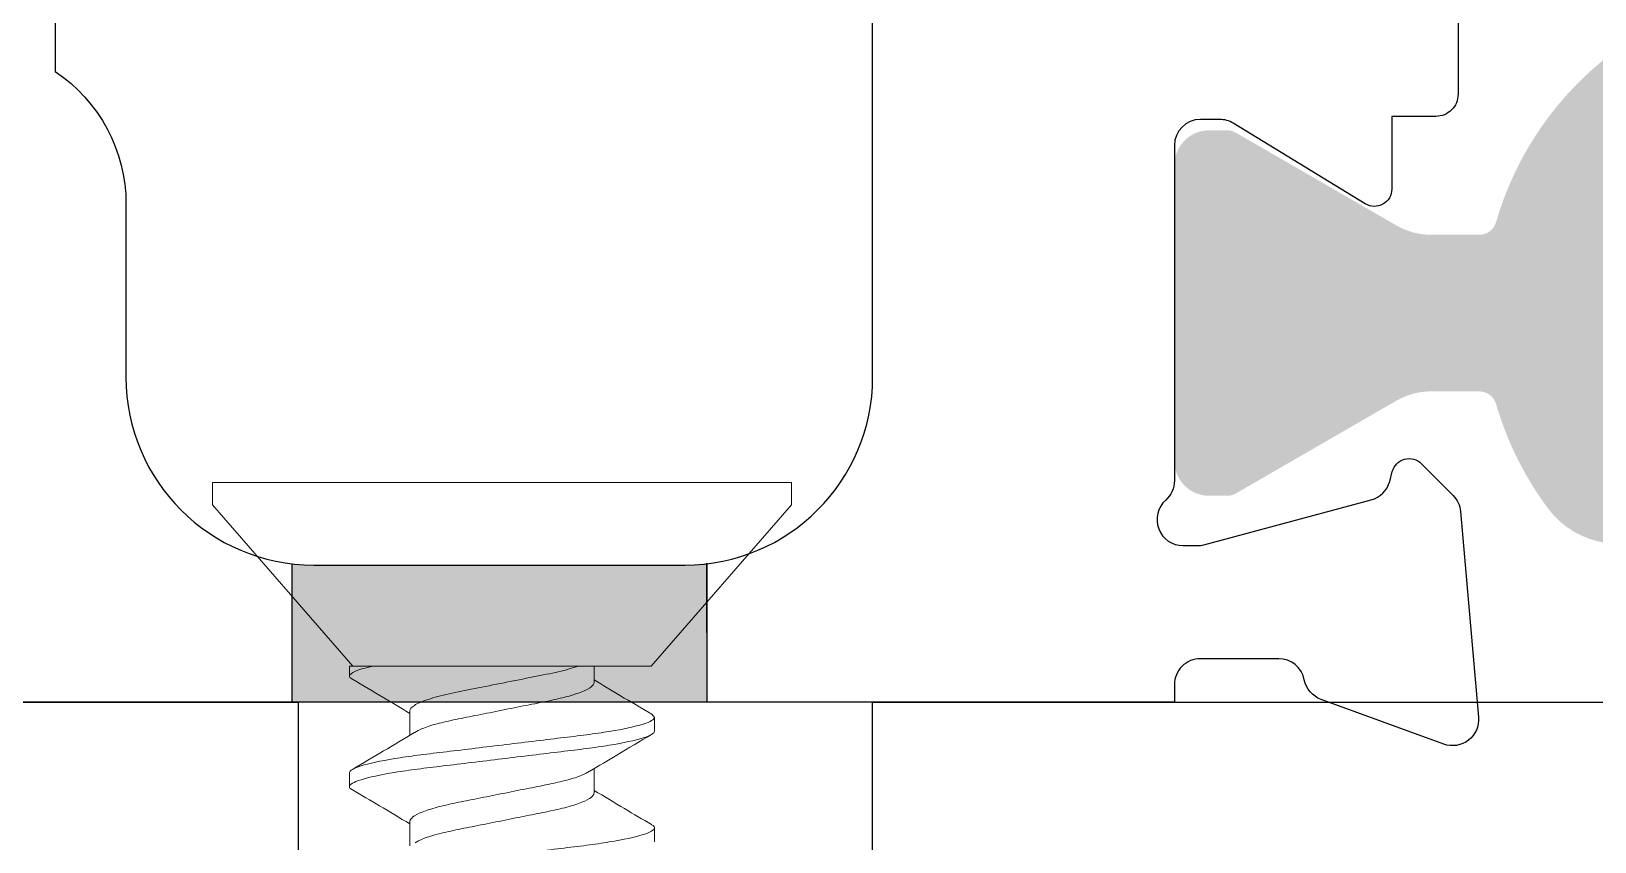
# Model space of a CAD drawing. Extents: x 0 to 79.8, y 0 to 38.2.
# Drawn here: x 21.279 to 21.987, y 29.582 to 29.949 of the extents above; entities that cross this region are included whole.
import ezdxf

# ---------------------------------------------------------------- set-up
doc = ezdxf.new("R2010")
doc.units = 0
doc.header["$MEASUREMENT"] = 0
doc.linetypes.add('SLD-Solid', pattern=[0])
doc.layers.get('0').update_dxf_attribs({"linetype": 'CONTINUOUS'})
for name, color, linetype in [('FRAME', 1, 'CONTINUOUS'), ('I-STRUT', 7, 'CONTINUOUS'), ('TEXT', 7, 'CONTINUOUS'), ('WEEPING', 7, 'CONTINUOUS')]:
    doc.layers.add(name, color=color, linetype=linetype)

# ---------------------------------------------------------------- blocks, each defined once
blk = doc.blocks.new('3749-SILL')
at = {"layer": 'I-STRUT'}
h = blk.add_hatch(color=256, dxfattribs=at)
h.dxf.hatch_style = 1
edge = h.paths.add_edge_path()
edge.add_arc((0.9540000000000077, -0.5239998801021031), 0.06889742808219167, 59.999999999995, 119.9999999999948, ccw=False)
edge.add_line((0.9884487140411125, -0.4643329571275103), (0.985495967123299, -0.4694472648110448))
edge.add_arc((0.9540000000000077, -0.523999880102096), 0.06299193424657525, 30.000000000000625, 59.99999999999619, ccw=False)
edge.add_line((1.008552615291066, -0.4925039129788047), (1.013666922974593, -0.4895511660610055))
edge.add_arc((0.9540000000000077, -0.5239998801021031), 0.06889742808219167, 5.9117155615240335e-12, 30.000000000002785, ccw=False)
edge.add_line((1.022897428082203, -0.523999880102096), (1.01699193424659, -0.523999880102096))
edge.add_arc((0.9540000000000077, -0.523999880102096), 0.06299193424657525, -30.000000000000625, 0, ccw=False)
edge.add_line((1.008552615291066, -0.5554958472253873), (1.013666922974593, -0.5584485941432007))
edge.add_arc((0.9540000000000077, -0.5239998801021031), 0.06889742808219167, 323.1301023541607, 329.99999999999716, ccw=False)
edge.add_arc((1.040613909589055, -0.588960312293878), 0.03936995890410953, 143.1301023541601, 323.1301023541457)
edge.add_arc((0.9540000000000077, -0.5239998801021031), 0.1476373458904107, 323.1301023541566, 343.8304322988947)
edge.add_arc((1.103359578905156, -0.5673068348966197), 0.007873991780821906, 90, 163.8304322988909, ccw=False)
edge.add_line((1.103359578905156, -0.5594328431158004), (1.125148285231191, -0.5594328431158004))
edge.add_arc((1.125148285231191, -0.5909288102390864), 0.03149596712328762, 60.00000000001222, 90, ccw=False)
edge.add_line((1.140896268792829, -0.5636525025935555), (1.213589360971767, -0.6056218789312968))
edge.add_arc((1.21752635686218, -0.5988028020199128), 0.007873991780821906, 239.9999999999947, 270)
edge.add_line((1.21752635686218, -0.606676793800732), (1.225652716438361, -0.606676793800732))
edge.add_arc((1.225652716438361, -0.5909288102390864), 0.01574798356164381, 270, 360)
edge.add_line((1.241400700000014, -0.5909288102390864), (1.241400700000014, -0.4570709499651144))
edge.add_arc((1.225652716438361, -0.4570709499651144), 0.01574798356164381, 0, 90)
edge.add_line((1.225652716438361, -0.4413229664034688), (1.217526356862166, -0.4413229664034759))
edge.add_arc((1.217526356862166, -0.4491969581842881), 0.007873991780821906, 90, 119.9999999999416)
edge.add_line((1.213589360971767, -0.4423778812729111), (1.140896268792829, -0.4843472576106365))
edge.add_arc((1.125148285231191, -0.4570709499651144), 0.03149596712328762, 270, 299.9999999999958, ccw=False)
edge.add_line((1.125148285231191, -0.4885669170883986), (1.103359578905156, -0.4885669170883986))
edge.add_arc((1.103359578905156, -0.4806929253075793), 0.007873991780821906, 196.1695677010595, 270, ccw=False)
edge.add_arc((0.9540000000000077, -0.5239998801021031), 0.1476373458904107, 16.16956770111066, 90)
edge.add_arc((0.9540000000000077, -0.5239998801021031), 0.1476373458904107, 90, 163.8304322988893)
edge.add_arc((0.8046404210948594, -0.4806929253075793), 0.007873991780821906, 270, 343.8304322989405, ccw=False)
edge.add_line((0.8046404210948594, -0.4885669170883986), (0.7828517147688245, -0.4885669170883986))
edge.add_arc((0.7828517147688245, -0.4570709499651144), 0.03149596712328762, 239.9999999999818, 270, ccw=False)
edge.add_line((0.7671037312071718, -0.4843472576106365), (0.6944106390282485, -0.4423778812729111))
edge.add_arc((0.6904736431378353, -0.4491969581842881), 0.007873991780821906, 59.99999999996886, 90)
edge.add_line((0.6904736431378353, -0.4413229664034688), (0.6823472835616542, -0.4413229664034759))
edge.add_arc((0.6823472835616542, -0.4570709499651144), 0.01574798356164381, 90, 180)
edge.add_line((0.6665993000000014, -0.4570709499651144), (0.6665993000000014, -0.5909288102390864))
edge.add_arc((0.6823472835616542, -0.5909288102390864), 0.01574798356164381, 180, 270)
edge.add_line((0.6823472835616542, -0.606676793800732), (0.6904736431378353, -0.606676793800732))
edge.add_arc((0.6904736431378353, -0.5988028020199128), 0.007873991780821906, 270, 300.0000000000052)
edge.add_line((0.6944106390282485, -0.6056218789312968), (0.767103731207186, -0.5636525025935555))
edge.add_arc((0.7828517147688245, -0.5909288102390864), 0.03149596712328762, 90, 119.9999999999878, ccw=False)
edge.add_line((0.7828517147688245, -0.5594328431158004), (0.8046404210948594, -0.5594328431158004))
edge.add_arc((0.8046404210948594, -0.5673068348966197), 0.007873991780821906, 16.1695677011092, 90, ccw=False)
edge.add_arc((0.9540000000000077, -0.5239998801021031), 0.1476373458904107, 196.1695677011054, 216.8698976458435)
edge.add_arc((0.8673860904109603, -0.588960312293878), 0.03936995890410953, 216.8698976458544, 396.8698976458398)
edge.add_arc((0.9540000000000077, -0.5239998801021031), 0.06889742808219167, 209.9999999999977, 216.8698976458392, ccw=False)
edge.add_line((0.8943330770254221, -0.5584485941431936), (0.8994473847089637, -0.5554958472253873))
edge.add_arc((0.9540000000000077, -0.523999880102096), 0.06299193424657525, 180, 210.000000000007, ccw=False)
edge.add_line((0.8910080657534394, -0.523999880102096), (0.8851025719178125, -0.523999880102096))
edge.add_arc((0.9540000000000077, -0.5239998801021031), 0.06889742808219167, 149.9999999999972, 179.9999999999941, ccw=False)
edge.add_line((0.8943330770254221, -0.4895511660610055), (0.8994473847089637, -0.4925039129788047))
edge.add_arc((0.9540000000000077, -0.523999880102096), 0.06299193424657525, 119.99999999999261, 149.999999999993, ccw=False)
edge.add_line((0.9225040328767307, -0.4694472648110448), (0.9195512859589172, -0.4643329571275103))
blk.add_lwpolyline([(0.5300000000000011, -0.5540004872134574), (0.5300000000000011, -0.3659999999999997)])
for points in [[(0.7950155772184502, -0.3650000000000091), (0.7950155772184644, -0.4250000000000043, -0.4142135623736153), (0.7850155772184593, -0.4350000000000023), (0.7649845850430097, -0.4350000000000023), (0.7649845850429955, -0.4678652431251606, -0.5855240683197985), (0.7530129458922943, -0.4745834136928337), (0.6932613134322736, -0.4381108614683598, 0.1378721067474893), (0.6871101301893816, -0.4363818418366989), (0.6784052314997382, -0.436381841836706, 0.414213562373095), (0.6665989560165713, -0.448188117319873), (0.6665989560165713, -0.599811642884335, -0.213421765283858), (0.6626635308555109, -0.6086115210648249, 0.6885002580693733), (0.6705343811776316, -0.6292176747285172), (0.6768509058451855, -0.6292176747285101, 0.06554346281524685), (0.6799065947919587, -0.6288153856468188), (0.7557098215109761, -0.6085039722637777, 0.2679491924307935), (0.7640581189656785, -0.6001556748090753), (0.7652527777641325, -0.5956971474755353, -0.5773502691896111), (0.778420967001594, -0.5921687418035848), (0.7927361969683915, -0.6064839717703894, -0.1763269807084598), (0.7961492485542294, -0.6138032845162744), (0.8042939102109443, -0.7068971932408363, -0.5486187866267667), (0.7884945771375129, -0.7190204479001654), (0.7329722902087639, -0.6988119881197026, -0.2637246696229036), (0.7254171660954682, -0.6899510977373229, 0.3595082375522588), (0.7138240579492532, -0.6803782018222595), (0.6784052314997382, -0.6803782018222524, 0.4142135623732713), (0.6665989560165713, -0.6921844773054335), (0.6665989560165713, -0.7000004872134671), (0.01000000000000512, -0.70000048721346, -0.4142135623733031)], [(0.1599999999999966, -0.3119999999999976), (0.1599999999999966, -0.4147658972593291, -0.2504916501726727), (0.1920000000000073, -0.474632415447708), (0.1920000000000073, -0.5530004872134668, 0.4142135623731071), (0.277000000000001, -0.6380004872134695), (0.4450000000000216, -0.6380004872134624, 0.4142135623730828), (0.5300000000000296, -0.5530004872134597)]]:
    blk.add_lwpolyline(points, format="xyb")
blk = doc.blocks.new('25559')
at = {"color": 7, "linetype": 'SLD-Solid', "lineweight": 15}
for p, q in [((0.00999998447932171, 0.1309999983434977), (0, 0.1309999983434977)), ((0, 0), (0, 0.1309999983434977)), ((0.08299998117713869, 0.06754206599828194), (0.00999998447932171, 0.1309999983434977)), ((0.08299998117713869, 0.06754206599828194), (0.08299998117713869, -0.05314670187809156)), ((0.1062499725912502, 0.06899999832279491), (0.1048150758339688, 0.06775008276193262)), ((0.1062499725912502, 0.06899999832279491), (0.1124999537242672, 0.06899999832279491)), ((0.1562499683203669, 0.06899999832279491), (0.1624999494533839, 0.06899999832279491)), ((0.09049998786974811, 0.04172019887803913), (0.08299998117713869, 0.04172019887803913)), ((0.1404999835988647, 0.04172019887803913), (0.1294517845619367, 0.04172019887803913)), ((0, -0.1309999983434977), (0, 0)), ((0.1032499405812075, -0.04172019887803913), (0.1142936663364793, -0.04172019887803913)), ((0.1532499363103241, -0.04172019887803913), (0.1642914620910076, -0.04172019887803913)), ((0.08299998117713869, -0.06899999832279491), (0.08299998117713869, -0.05832793077408382)), ((0.00999998447932171, -0.1309999983434977), (0.08299998117713869, -0.06754206599828194)), ((0.08749995585971249, -0.06899999832279491), (0.08299998117713869, -0.06899999832279491)), ((0.137499951588822, -0.06899999832279491), (0.131249970455805, -0.06899999832279491)), ((0, -0.1309999983434977), (0.00999998447932171, -0.1309999983434977))]:
    blk.add_line(p, q, dxfattribs=at)
for points, knots in [([(0.1048160291562823, 0.06776498300646949), (0.1020266228155577, 0.06302722844000641), (0.09690098785342371, 0.05432143319850979), (0.09167417840533432, 0.04566550878016074), (0.08929183515977002, 0.04172019887803913)], [0, 0, 0, 0, 0.5442069833947524, 1, 1, 1, 1]), ([(0.1312499724269856, -0.0689999999999884), (0.1303478626313748, -0.0689999999999884), (0.1292963103142384, -0.06732069762327342), (0.1270932361714685, -0.06032598277693069), (0.1259478589153744, -0.05501784534993703), (0.1243607226230026, -0.04534187172058068), (0.1238533182178685, -0.04184291922157968), (0.1229053203646373, -0.0345452344224384), (0.1224642237022593, -0.0307540005592557), (0.1209795177337369, -0.01846063513988838), (0.1198664273954506, -0.009244247138866513), (0.1176335174585219, 0.009244247138866513), (0.1165204271202356, 0.01846063513988838), (0.1150357211517132, 0.0307540005592557), (0.1145946244893281, 0.0345452344224384), (0.113646626636104, 0.04184291922157968), (0.1131392222309699, 0.04534187172058068), (0.1115520859385981, 0.05501784534993703), (0.110406708682504, 0.06032598277693069), (0.1082036345397341, 0.06732069762327342), (0.1071520822225978, 0.0689999999999884), (0.106249972426987, 0.0689999999999884)], [0, 0, 0, 0, 0.1249999999999997, 0.1249999999999997, 0.2499999999999994, 0.2499999999999994, 0.3124999999999994, 0.3124999999999994, 0.3749999999999994, 0.3749999999999994, 0.4999999999999997, 0.4999999999999997, 0.625, 0.625, 0.6875, 0.6875, 0.7499999999999999, 0.7499999999999999, 0.875, 0.875, 1, 1, 1, 1]), ([(0.137499972426987, -0.0689999999999884), (0.1365978626313762, -0.0689999999999884), (0.1355463103142398, -0.06732069762327342), (0.1333432361714699, -0.06032598277693069), (0.1321978589153758, -0.05501784534993703), (0.130610722623004, -0.04534187172058068), (0.1301033182178699, -0.04184291922157968), (0.1291553203646387, -0.0345452344224384), (0.1287142237022607, -0.0307540005592557), (0.1272295177337384, -0.01846063513988838), (0.1261164273954449, -0.009244247138866513), (0.1238835174585233, 0.009244247138866513), (0.122770427120237, 0.01846063513988838), (0.1212857211517147, 0.0307540005592557), (0.1208446244893295, 0.0345452344224384), (0.1198966266361055, 0.04184291922157968), (0.1193892222309714, 0.04534187172058068), (0.1178020859385995, 0.05501784534993703), (0.1166567086825054, 0.06032598277693069), (0.1144536345397356, 0.06732069762327342), (0.1134020822225921, 0.0689999999999884), (0.1124999724269884, 0.0689999999999884)], [0, 0, 0, 0, 0.125, 0.125, 0.25, 0.25, 0.3125000000000002, 0.3125000000000002, 0.3750000000000003, 0.3750000000000003, 0.5000000000000006, 0.5000000000000006, 0.6250000000000008, 0.6250000000000008, 0.6875000000000007, 0.6875000000000007, 0.7500000000000006, 0.7500000000000006, 0.8750000000000003, 0.8750000000000003, 1, 1, 1, 1]), ([(0.1306218777115902, 0.03977548092692018), (0.1281694676207579, 0.04383697777072371), (0.1225776784271204, 0.0530976777842227), (0.1170747309186098, 0.06243605763771143), (0.1139852298995621, 0.06767887233456804)], [0, 0, 0, 0, 0.4385734164694634, 1, 1, 1, 1]), ([(0.1547811919544628, 0.06770675701241657), (0.1523742434776736, 0.06361965888530108), (0.1472537726342509, 0.05492488747830748), (0.14205139734689, 0.04629401160681823), (0.1392944708583883, 0.04172019887803913)], [0, 0, 0, 0, 0.4700638965425827, 1, 1, 1, 1]), ([(0.1562499683203669, 0.06899999832279491), (0.1557826036316285, 0.06899356492706943), (0.1553098066141558, 0.0689870567539117), (0.1547862541294975, 0.06770622490131473), (0.1547802386321422, 0.06769150843857119)], [0, 0, 0, 0, 0.9885102305213792, 1, 1, 1, 1]), ([(0.1812499724269827, -0.0689999999999884), (0.180347862631379, -0.0689999999999884), (0.1792963103142355, -0.06732069762327342), (0.1770932361714657, -0.06032598277693069), (0.1759478589153716, -0.05501784534993703), (0.1743607226230068, -0.04534187172058068), (0.1738533182178656, -0.04184291922157968), (0.1729053203646416, -0.0345452344224384), (0.1724642237022564, -0.0307540005592557), (0.1709795177337341, -0.01846063513988838), (0.1698664273954478, -0.009244247138866513), (0.1676335174585262, 0.009244247138866513), (0.1665204271202327, 0.01846063513988838), (0.1650357211517104, 0.0307540005592557), (0.1645946244893324, 0.03454523442246682), (0.1636466266361083, 0.04184291922157968), (0.1631392222309671, 0.04534187172058068), (0.1615520859385953, 0.05501784534993703), (0.1604067086825012, 0.06032598277693069), (0.1582036345397384, 0.06732069762327342), (0.1571520822225949, 0.0689999999999884), (0.1562499724269841, 0.0689999999999884)], [0, 0, 0, 0, 0.1249999999999999, 0.1249999999999999, 0.2499999999999998, 0.2499999999999998, 0.3124999999999997, 0.3124999999999997, 0.3749999999999997, 0.3749999999999997, 0.4999999999999997, 0.4999999999999997, 0.6249999999999997, 0.6249999999999997, 0.6874999999999997, 0.6874999999999997, 0.7499999999999998, 0.7499999999999998, 0.8749999999999999, 0.8749999999999999, 1, 1, 1, 1]), ([(0.1130907935655046, -0.03950921525284912), (0.1125073452438059, -0.03851651032400127), (0.1111956840882726, -0.03628479168557419), (0.1091269862224351, -0.02975356060733247), (0.1071673507242892, -0.02110528934093736), (0.1052033328979007, -0.01096732637435593), (0.102999973244394, -1.198475189312376e-06), (0.1007964813073272, 0.01097200948990462), (0.09883325004233257, 0.02108959121338216), (0.09687015381283004, 0.02981281763035781), (0.09466668896600794, 0.0365240139580294), (0.0924630845563712, 0.04090436606102799), (0.09114619401027824, 0.04145164553597169), (0.09049998786974811, 0.04172019887803913)], [0, 0, 0, 0, 0.07545212249771337, 0.1696253369889661, 0.2603617256972677, 0.3510979856770322, 0.4452713210163289, 0.5394445376135186, 0.630180908448421, 0.7209171863016065, 0.8150904007928592, 0.909263743441154, 1, 1, 1, 1]), ([(0.1306049379072789, 0.03961351238132238), (0.131206325001358, 0.03859233054353695), (0.1325358384962243, 0.03633475792938157), (0.1346230343335222, 0.02975592283573292), (0.1365825199355157, 0.02110465337258915), (0.1385467209389759, 0.01096751838585419), (0.1407499174001501, 1.14018908448088e-06), (0.1429534495917153, -0.01097199591995945), (0.1449166800108159, -0.02108959402798405), (0.1468797405567273, -0.02981282348642367), (0.1490833578561208, -0.03652400451875337), (0.1512868113465373, -0.04090436930258079), (0.1526037205832296, -0.04145164648733157), (0.1532499363103241, -0.04172019887803913)], [0, 0, 0, 0, 0.07760056615447869, 0.1715550615046566, 0.2620804884269823, 0.352606008114956, 0.446560387099984, 0.5405147660850068, 0.6310402857729805, 0.7215657126953061, 0.8155202080454841, 0.9094745943225269, 1, 1, 1, 1]), ([(0.1629841638596972, -0.03930430595329426), (0.162436042826954, -0.0383677470985333), (0.1611596290137953, -0.03618677503638423), (0.159126892634248, -0.02974874088039314), (0.1571673705650483, -0.0211065587771202), (0.1552033196710312, -0.01096697218258669), (0.1529999800894615, -1.293596852747214e-06), (0.1507964432152846, 0.010972024483209), (0.1488333692238442, 0.02108960038066243), (0.1468701161577854, 0.02981281131016544), (0.1446666939855064, 0.03652401494900914), (0.1424630780615246, 0.0409043658238204), (0.1411461890073156, 0.04145164545789726), (0.1404999835988647, 0.04172019887803913)], [0, 0, 0, 0, 0.07120162391329521, 0.1658077885249553, 0.2569613269570803, 0.3481147360688541, 0.442721022084144, 0.5373271888114216, 0.6284805979231954, 0.7196341363553204, 0.8142403009669805, 0.9088465943248694, 1, 1, 1, 1]), ([(0.1032499715017252, -0.04172019978079788), (0.1025178766126871, -0.04172019923819903), (0.101688679931577, -0.04106058506556565), (0.09993529019534719, -0.03828354807268397), (0.09901302149893354, -0.03616503317334718), (0.09721926123090441, -0.03076611134187601), (0.09635003873690096, -0.02749489737703925), (0.09478388551168848, -0.02041407912841464), (0.09406422843743201, -0.01659257074567222), (0.0923722853587492, -0.008121986354382216), (0.09146248005107083, -0.003567115250660891), (0.08965112297936173, 0.005501306218064883), (0.0887519973443176, 0.01000271035272249), (0.08709769764893593, 0.01828483600735353), (0.08640004365339848, 0.02198864416888568), (0.08478812933741153, 0.02890614207194631), (0.08390268504308551, 0.03204759030529658), (0.08299997242697543, 0.03458191682040024)], [0, 0, 0, 0, 0.125, 0.125, 0.25, 0.25, 0.3749999999999999, 0.3749999999999999, 0.4999999999999999, 0.4999999999999999, 0.6249999999999999, 0.6249999999999999, 0.7499999999999999, 0.7499999999999999, 0.875, 0.875, 1, 1, 1, 1]), ([(0.08896293895920593, -0.06771653773276398), (0.09175466451451797, -0.06297307077241499), (0.09686977438958877, -0.05428190317360304), (0.1020882143795134, -0.0456437976636721), (0.1044585332861061, -0.04172019887803913)], [0, 0, 0, 0, 0.5457801735439989, 0.9999999999999999, 0.9999999999999999, 0.9999999999999999, 0.9999999999999999]), ([(0.1130646872004206, -0.03967633082228872), (0.1158665376417574, -0.04431721920090581), (0.1214988281222062, -0.05364635078117885), (0.1270331876785633, -0.06304107358599254), (0.1298144137061499, -0.06776227887104369)], [0, 0, 0, 0, 0.4974619918953903, 1, 1, 1, 1]), ([(0.1389683612922994, -0.06770744450449229), (0.1413752234173344, -0.0636204322994729), (0.1464957223408589, -0.05492548406022024), (0.1516983092625139, -0.04629432793021238), (0.1544554490508006, -0.04172019887803913)], [0, 0, 0, 0, 0.4700444548444323, 1, 1, 1, 1]), ([(0.08749997242698271, -0.0689999999999884), (0.0868536583318118, -0.0689999999999884), (0.08613213489268645, -0.0681545776005521), (0.08460428207708048, -0.06458804985990696), (0.08379889354945647, -0.06186479875020723), (0.08299997242698254, -0.05832792912167406)], [0, 0, 0, 0, 0.5, 0.5, 1, 1, 1, 1]), ([(0.08896359895157957, -0.06770628951781532), (0.08895961359441173, -0.06771604769082273), (0.08843915604362707, -0.06899039139463525), (0.08796775108098842, -0.06899521332044856), (0.08749995585971249, -0.06899999832279491)], [0, 0, 0, 0, 0.007657410596664246, 1, 1, 1, 1]), ([(0.1389692412821333, -0.06769254884324027), (0.1389633725766686, -0.06770691589574085), (0.1384403320762573, -0.06898736017362239), (0.1379674890970719, -0.06899371489939199), (0.137499951588822, -0.06899999832279491)], [0, 0, 0, 0, 0.01122036526087231, 0.9999999999999999, 0.9999999999999999, 0.9999999999999999, 0.9999999999999999])]:
    blk.add_open_spline(points, degree=3, knots=knots, dxfattribs=at)
blk.add_open_spline([(0.08299997242698254, -0.05832792912167406), (0.08299997242698254, -0.05667428523614149), (0.08299997242698964, -0.05494635566597594), (0.08299997242698964, -0.05314670373527974)], degree=3, dxfattribs=at)

msp = doc.modelspace()

# ---------------------------------------------------------------- hatches: boundary and pattern name
at = {"layer": 'WEEPING'}
msp.add_hatch(color=7, dxfattribs=at).paths.add_polyline_path([(21.58538191692479, 29.70789818599222, -0.02865575135949125), (21.5753819169248, 29.70702077029903), (21.49916219890132, 29.70702077029903), (21.40738191692479, 29.70702077029903, -0.02948858107428266), (21.3973819169248, 29.70761105521835), (21.3973819169248, 29.64502077029907), (21.58538191692479, 29.64502077029907)])

# ---------------------------------------------------------------- linework, layer by layer
at = {"layer": 'TEXT'}
for points in [[(22.03438338548099, 29.19502235875906), (21.3303835885966, 29.19502235875906), (21.3303835885966, 28.60502235875911), (21.25538358859659, 28.60502235875911), (21.25538358859659, 29.19502235875903), (21.1303835885966, 29.19502235875903), (21.13038358859659, 29.6450223587591), (21.40038358859661, 29.64502235875907), (21.40038358859661, 29.57002235875905), (21.20538358859661, 29.57002235875905), (21.20538358859661, 29.27002235875907), (21.89688338548099, 29.27002235875907, 0.414213562373095), (22.02188338548099, 29.39502235875907)], [(22.02188338548099, 29.42002223885533, 0.414213562373095), (21.89688338548099, 29.54502223885533), (21.66038338548098, 29.54502223885533), (21.66038338548098, 29.64502235875907), (22.04438338548098, 29.64502235875904)]]:
    msp.add_lwpolyline(points, format="xyb", dxfattribs=at)
at = {"layer": 'WEEPING', "color": 7}
for p, q in [((21.3973819169248, 29.70761105521835), (21.3973819169248, 29.64502077029907)), ((21.58538191692479, 29.69217883206891), (21.58538191692479, 29.70789818599222)), ((21.58538191692479, 29.70789818599222), (21.58538191692479, 29.69217883206891)), ((21.58538191692479, 29.67645947814559), (21.58538191692479, 29.70789818599222)), ((21.58538191692479, 29.70789818599222), (21.58538191692479, 29.64502077029907))]:
    msp.add_line(p, q, dxfattribs=at)

# ---------------------------------------------------------------- block references
at = {"layer": 'FRAME'}
msp.add_blockref('3749-SILL', (21.13038191692475, 30.34502125751252), dxfattribs=at)
at = {"layer": 'TEXT', "rotation": 270}
msp.add_blockref('25559', (21.49260454075519, 29.74432396284036), dxfattribs=at)

doc.saveas('drawing.dxf')
